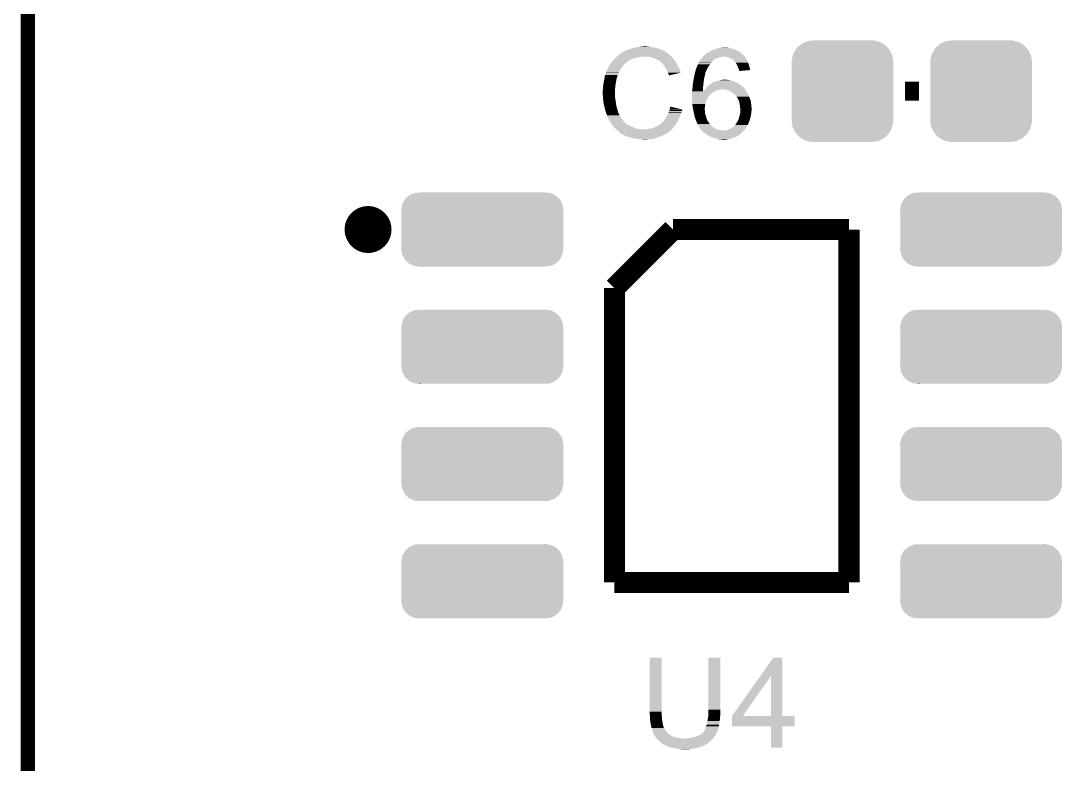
# Model space of a CAD drawing. Extents: x -0.05 to 0.95, y -0.15 to 2.1.
# Drawn here: x -0.053 to 0.3909, y 1.198 to 1.515 of the extents above; entities that cross this region are included whole.
import ezdxf

# ---------------------------------------------------------------- set-up
doc = ezdxf.new("R2010")
doc.units = 0
doc.layers.get('0').update_dxf_attribs({"linetype": 'CONTINUOUS'})
for name, color, linetype in [('BOOST_CLICK_V100A_GKO', 5, 'CONTINUOUS'), ('BOOST_CLICK_V100A_GTO', 14, 'CONTINUOUS'), ('BOOST_CLICK_V100A_GTS', 12, 'CONTINUOUS')]:
    doc.layers.add(name, color=color, linetype=linetype)

# ---------------------------------------------------------------- blocks, each defined once
blk = doc.blocks.new('CUSTOM_72')
for points in [[(-0.03273, 0.01321), (-0.03113, 0.01456), (0.03265, 0.01321), (0.03122, 0.01456)], [(-0.03113, 0.01456), (-0.03086, 0.01479), (0.03122, 0.01456), (0.03072, 0.01479)], [(-0.03086, 0.01479), (-0.02884, 0.01558), (0.03072, 0.01479), (0.02899, 0.01558)], [(-0.02884, 0.01558), (-0.02858, 0.01568), (0.02899, 0.01558), (0.02803, 0.01568)], [(-0.02858, 0.01568), (-0.02613, 0.0158), (0.02803, 0.01568), (0.02691, 0.0158)], [(0.02613, 0.0158), (0.02656, 0.01584), (0.02691, 0.0158), (0.02656, 0.01584)], [(-0.03454, 0.00873), (-0.03409, 0.01072), (0.03448, 0.00873), (0.03415, 0.01072)], [(-0.03409, 0.01072), (-0.034, 0.01112), (0.03415, 0.01072), (0.03394, 0.01112)], [(-0.034, 0.01112), (-0.03294, 0.01288), (0.03394, 0.01112), (0.033, 0.01288)], [(-0.03294, 0.01288), (-0.03273, 0.01321), (0.033, 0.01288), (0.03265, 0.01321)], [(-0.03455, 0.0083), (-0.03454, 0.00873), (0.03455, 0.0083), (0.03448, 0.00873)], [(-0.0345, 0.00745), (-0.03455, 0.0083), (0.0345, 0.00745), (0.03455, 0.0083)], [(-0.0345, 0.00743), (-0.0345, 0.00745), (0.0345, 0.00743), (0.0345, 0.00745)], [(-0.0345, -0.00745), (-0.0345, 0.00743), (0.0345, -0.00745), (0.0345, 0.00743)], [(-0.03455, -0.0083), (-0.0345, -0.00745), (0.03455, -0.0083), (0.0345, -0.00745)], [(-0.03448, -0.00873), (-0.03455, -0.0083), (0.03454, -0.00873), (0.03455, -0.0083)], [(-0.03415, -0.01072), (-0.03448, -0.00873), (0.03409, -0.01072), (0.03454, -0.00873)], [(-0.03394, -0.01112), (-0.03415, -0.01072), (0.034, -0.01112), (0.03409, -0.01072)], [(-0.033, -0.01288), (-0.03394, -0.01112), (0.03294, -0.01288), (0.034, -0.01112)], [(-0.03265, -0.01321), (-0.033, -0.01288), (0.03273, -0.01321), (0.03294, -0.01288)], [(-0.03122, -0.01456), (-0.03265, -0.01321), (0.03113, -0.01456), (0.03273, -0.01321)], [(-0.03072, -0.01479), (-0.03122, -0.01456), (0.03086, -0.01479), (0.03113, -0.01456)], [(-0.02899, -0.01558), (-0.03072, -0.01479), (0.02884, -0.01558), (0.03086, -0.01479)], [(-0.02803, -0.01568), (-0.02899, -0.01558), (0.02858, -0.01568), (0.02884, -0.01558)], [(-0.02691, -0.0158), (-0.02803, -0.01568), (0.02613, -0.0158), (0.02858, -0.01568)], [(-0.02656, -0.01584), (-0.02691, -0.0158), (-0.02656, -0.01584), (-0.02613, -0.0158)]]:
    blk.add_solid(points)
blk = doc.blocks.new('CUSTOM_74')
for points in [[(-0.02004, 0.01755), (-0.01957, 0.01832), (0.02014, 0.01755), (0.01945, 0.01832)], [(-0.01957, 0.01832), (-0.01818, 0.01957), (0.01945, 0.01832), (0.01832, 0.01957)], [(-0.01818, 0.01957), (-0.01755, 0.02014), (0.01832, 0.01957), (0.01738, 0.02014)], [(-0.01755, 0.02014), (-0.01578, 0.02098), (0.01738, 0.02014), (0.01599, 0.02098)], [(-0.01578, 0.02098), (-0.01509, 0.0213), (0.01599, 0.02098), (0.01472, 0.0213)], [(-0.01509, 0.0213), (-0.01273, 0.02165), (0.01472, 0.0213), (0.01336, 0.02165)], [(-0.01273, 0.02165), (-0.0124, 0.0217), (0.01336, 0.02165), (0.0124, 0.0217)], [(-0.0217, 0.0124), (-0.02165, 0.01336), (0.0217, 0.0124), (0.02156, 0.01336)], [(-0.02165, 0.01336), (-0.02121, 0.01509), (0.02156, 0.01336), (0.0213, 0.01509)], [(-0.02121, 0.01509), (-0.02098, 0.01599), (0.0213, 0.01509), (0.02088, 0.01599)], [(-0.02098, 0.01599), (-0.02004, 0.01755), (0.02088, 0.01599), (0.02014, 0.01755)], [(-0.0217, -0.0124), (-0.0217, 0.0124), (0.0217, -0.0124), (0.0217, 0.0124)], [(-0.02156, -0.01336), (-0.0217, -0.0124), (0.02165, -0.01336), (0.0217, -0.0124)], [(-0.0213, -0.01509), (-0.02156, -0.01336), (0.02121, -0.01509), (0.02165, -0.01336)], [(-0.02088, -0.01599), (-0.0213, -0.01509), (0.02098, -0.01599), (0.02121, -0.01509)], [(-0.02014, -0.01755), (-0.02088, -0.01599), (0.02004, -0.01755), (0.02098, -0.01599)], [(-0.01945, -0.01832), (-0.02014, -0.01755), (0.01957, -0.01832), (0.02004, -0.01755)], [(-0.01832, -0.01957), (-0.01945, -0.01832), (0.01818, -0.01957), (0.01957, -0.01832)], [(-0.01738, -0.02014), (-0.01832, -0.01957), (0.01755, -0.02014), (0.01818, -0.01957)], [(-0.01599, -0.02098), (-0.01738, -0.02014), (0.01578, -0.02098), (0.01755, -0.02014)], [(-0.01472, -0.0213), (-0.01599, -0.02098), (0.01509, -0.0213), (0.01578, -0.02098)], [(-0.01336, -0.02165), (-0.01472, -0.0213), (0.01273, -0.02165), (0.01509, -0.0213)], [(-0.0124, -0.0217), (-0.01336, -0.02165), (0.0124, -0.0217), (0.01273, -0.02165)]]:
    blk.add_solid(points)

msp = doc.modelspace()

# ---------------------------------------------------------------- linework, layer by layer
at = {"layer": 'BOOST_CLICK_V100A_GKO', "const_width": 0.006}
msp.add_lwpolyline([(-0.05, -0.15), (-0.05, 2.01)], dxfattribs=at)
at = {"layer": 'BOOST_CLICK_V100A_GTO'}
for points, const_width in [([(0.3238, 1.485), (0.3298, 1.485)], 0.008), ([(0.2, 1.401), (0.225, 1.426)], 0.009), ([(0.225, 1.426), (0.3, 1.426)], 0.009), ([(0.3, 1.2755), (0.3, 1.426)], 0.009), ([(0.2, 1.2755), (0.2, 1.401)], 0.009), ([(0.2, 1.2755), (0.3, 1.2755)], 0.009)]:
    msp.add_lwpolyline(points, dxfattribs=dict(at, const_width=const_width))
at = {"layer": 'BOOST_CLICK_V100A_GTO', "const_width": 0.01}
msp.add_lwpolyline([(0.09, 1.426, 1), (0.1, 1.426, 1)], format="xyb", close=True, dxfattribs=at)
at = {"layer": 'BOOST_CLICK_V100A_GTO'}
for points in [[(0.201, 1.4997), (0.20171, 1.5003), (0.2243, 1.4997), (0.2237, 1.5003)], [(0.20171, 1.5003), (0.20206, 1.5006), (0.2237, 1.5003), (0.2235, 1.5006)], [(0.20206, 1.5006), (0.2023, 1.5008), (0.2235, 1.5006), (0.2233, 1.5008)], [(0.2023, 1.5008), (0.20247, 1.5009), (0.2233, 1.5008), (0.2232, 1.5009)], [(0.20247, 1.5009), (0.20263, 1.501), (0.2232, 1.5009), (0.223, 1.501)], [(0.20263, 1.501), (0.2028, 1.5011), (0.223, 1.501), (0.2229, 1.5011)], [(0.2028, 1.5011), (0.20363, 1.5016), (0.2228, 1.5011), (0.222, 1.5016)], [(0.2028, 1.5011), (0.2028, 1.5011), (0.2229, 1.5011), (0.2228, 1.5011)], [(0.20363, 1.5016), (0.2038, 1.5017), (0.222, 1.5016), (0.22186, 1.5017)], [(0.2038, 1.5018), (0.2042, 1.502), (0.22172, 1.5018), (0.22144, 1.502)], [(0.2038, 1.5017), (0.2038, 1.5018), (0.22186, 1.5017), (0.22172, 1.5018)], [(0.2042, 1.502), (0.2045, 1.5021), (0.22144, 1.502), (0.2213, 1.5021)], [(0.2045, 1.5021), (0.2049, 1.5023), (0.2213, 1.5021), (0.2209, 1.5023)], [(0.2049, 1.5023), (0.2054, 1.5025), (0.2209, 1.5023), (0.2205, 1.5025)], [(0.2054, 1.5025), (0.2059, 1.5027), (0.2205, 1.5025), (0.22005, 1.5027)], [(0.2059, 1.5027), (0.2065, 1.5029), (0.22005, 1.5027), (0.2196, 1.5029)], [(0.2065, 1.5029), (0.2072, 1.5031), (0.2196, 1.5029), (0.21896, 1.5031)], [(0.2072, 1.5031), (0.2079, 1.5034), (0.21896, 1.5031), (0.218, 1.5034)], [(0.2079, 1.5034), (0.2095, 1.5037), (0.218, 1.5034), (0.2165, 1.5037)], [(0.2095, 1.5037), (0.2107, 1.5039), (0.2165, 1.5037), (0.2151, 1.5039)], [(0.2107, 1.5039), (0.2113, 1.504), (0.2151, 1.5039), (0.2145, 1.504)], [(0.2113, 1.504), (0.2131, 1.5041), (0.214, 1.504), (0.2136, 1.5041)], [(0.23793, 1.5), (0.23833, 1.5003), (0.2553, 1.5), (0.2551, 1.5003)], [(0.23833, 1.5003), (0.2386, 1.5005), (0.2551, 1.5003), (0.2549, 1.5005)], [(0.2386, 1.5005), (0.23872, 1.5006), (0.2549, 1.5005), (0.2548, 1.5006)], [(0.23872, 1.5006), (0.23884, 1.5007), (0.2548, 1.5006), (0.2546, 1.5007)], [(0.23884, 1.5007), (0.23908, 1.5009), (0.2546, 1.5007), (0.2544, 1.5009)], [(0.23908, 1.5009), (0.2392, 1.501), (0.2544, 1.5009), (0.2544, 1.501)], [(0.2392, 1.501), (0.2397, 1.5014), (0.2543, 1.501), (0.2539, 1.5014)], [(0.2392, 1.501), (0.2392, 1.501), (0.2544, 1.501), (0.2543, 1.501)], [(0.2397, 1.5014), (0.23993, 1.5015), (0.2539, 1.5014), (0.2538, 1.5015)], [(0.23993, 1.5015), (0.2404, 1.5017), (0.2538, 1.5015), (0.2535, 1.5017)], [(0.2404, 1.5017), (0.24068, 1.5019), (0.2535, 1.5017), (0.2532, 1.5019)], [(0.24068, 1.5019), (0.2411, 1.5022), (0.2532, 1.5019), (0.25255, 1.5022)], [(0.2411, 1.5022), (0.242, 1.5025), (0.25255, 1.5022), (0.2519, 1.5025)], [(0.242, 1.5025), (0.2428, 1.5029), (0.2519, 1.5025), (0.25094, 1.5029)], [(0.2428, 1.5029), (0.2431, 1.503), (0.25094, 1.5029), (0.2507, 1.503)], [(0.2431, 1.503), (0.2437, 1.5032), (0.2507, 1.503), (0.2496, 1.5032)], [(0.2437, 1.5032), (0.2447, 1.5034), (0.2496, 1.5032), (0.24887, 1.5034)], [(0.2447, 1.5034), (0.2458, 1.5035), (0.24887, 1.5034), (0.2485, 1.5035)], [(0.2458, 1.5035), (0.2469, 1.5036), (0.2477, 1.5035), (0.2473, 1.5036)], [(0.1977, 1.4956), (0.1979, 1.496), (0.20351, 1.4956), (0.20382, 1.496)], [(0.1979, 1.496), (0.19796, 1.4961), (0.20382, 1.496), (0.2039, 1.4961)], [(0.19796, 1.4961), (0.1982, 1.4965), (0.2039, 1.4961), (0.2043, 1.4965)], [(0.1982, 1.4965), (0.19869, 1.4972), (0.2043, 1.4965), (0.205, 1.4972)], [(0.19869, 1.4972), (0.1989, 1.4975), (0.205, 1.4972), (0.2054, 1.4975)], [(0.1989, 1.4975), (0.19899, 1.4976), (0.2054, 1.4975), (0.2055, 1.4976)], [(0.19899, 1.4976), (0.19963, 1.4983), (0.2055, 1.4976), (0.2067, 1.4983)], [(0.19963, 1.4983), (0.1999, 1.4986), (0.2067, 1.4983), (0.20735, 1.4986)], [(0.1999, 1.4986), (0.2002, 1.4989), (0.20735, 1.4986), (0.208, 1.4989)], [(0.2002, 1.4989), (0.2008, 1.4995), (0.208, 1.4989), (0.2104, 1.4995)], [(0.2008, 1.4995), (0.2009, 1.4996), (0.2104, 1.4995), (0.2114, 1.4996)], [(0.2009, 1.4996), (0.201, 1.4997), (0.2114, 1.4996), (0.2119, 1.4997)], [(0.2156, 1.4995), (0.2144, 1.4997), (0.2245, 1.4995), (0.2243, 1.4997)], [(0.2167, 1.4991), (0.2156, 1.4995), (0.2249, 1.4991), (0.2245, 1.4995)], [(0.217, 1.499), (0.2167, 1.4991), (0.225, 1.499), (0.2249, 1.4991)], [(0.2176, 1.4988), (0.217, 1.499), (0.22516, 1.4988), (0.225, 1.499)], [(0.2182, 1.4985), (0.2176, 1.4988), (0.2254, 1.4985), (0.22516, 1.4988)], [(0.2184, 1.4984), (0.2182, 1.4985), (0.22547, 1.4984), (0.2254, 1.4985)], [(0.2189, 1.4981), (0.2184, 1.4984), (0.22569, 1.4981), (0.22547, 1.4984)], [(0.2193, 1.4979), (0.2189, 1.4981), (0.22583, 1.4979), (0.22569, 1.4981)], [(0.2194, 1.4978), (0.2193, 1.4979), (0.2259, 1.4978), (0.22583, 1.4979)], [(0.22019, 1.4971), (0.2194, 1.4978), (0.2264, 1.4971), (0.2259, 1.4978)], [(0.2203, 1.497), (0.22019, 1.4971), (0.22646, 1.497), (0.2264, 1.4971)], [(0.22078, 1.4964), (0.2203, 1.497), (0.2268, 1.4964), (0.22646, 1.497)], [(0.2211, 1.496), (0.22078, 1.4964), (0.227, 1.496), (0.2268, 1.4964)], [(0.22138, 1.4956), (0.2211, 1.496), (0.2272, 1.4956), (0.227, 1.496)], [(0.2353, 1.4957), (0.23561, 1.4965), (0.2402, 1.4957), (0.2408, 1.4965)], [(0.23561, 1.4965), (0.2358, 1.497), (0.2408, 1.4965), (0.24116, 1.497)], [(0.2358, 1.497), (0.23593, 1.4972), (0.24116, 1.497), (0.2413, 1.4972)], [(0.23593, 1.4972), (0.2365, 1.4981), (0.2413, 1.4972), (0.2422, 1.4981)], [(0.2365, 1.4981), (0.23671, 1.4984), (0.2422, 1.4981), (0.2425, 1.4984)], [(0.23671, 1.4984), (0.23706, 1.4989), (0.2426, 1.4984), (0.2433, 1.4989)], [(0.23671, 1.4984), (0.23671, 1.4984), (0.2425, 1.4984), (0.2426, 1.4984)], [(0.23706, 1.4989), (0.2372, 1.4991), (0.2433, 1.4989), (0.244, 1.4991)], [(0.2372, 1.4992), (0.2373, 1.4993), (0.2442, 1.4992), (0.2444, 1.4993)], [(0.2372, 1.4991), (0.2372, 1.4992), (0.244, 1.4991), (0.2442, 1.4992)], [(0.2373, 1.4993), (0.23745, 1.4994), (0.2444, 1.4993), (0.2446, 1.4994)], [(0.23745, 1.4994), (0.2376, 1.4995), (0.2446, 1.4994), (0.2453, 1.4995)], [(0.2376, 1.4995), (0.23765, 1.4996), (0.2453, 1.4995), (0.2458, 1.4996)], [(0.23765, 1.4996), (0.2377, 1.4997), (0.2458, 1.4996), (0.2462, 1.4997)], [(0.2377, 1.4997), (0.2378, 1.4999), (0.25553, 1.4997), (0.25538, 1.4999)], [(0.2378, 1.4999), (0.23793, 1.5), (0.25538, 1.4999), (0.2553, 1.5)], [(0.2476, 1.4996), (0.2466, 1.4997), (0.2556, 1.4996), (0.25553, 1.4997)], [(0.2486, 1.4994), (0.2476, 1.4996), (0.25575, 1.4994), (0.2556, 1.4996)], [(0.24895, 1.4992), (0.2486, 1.4994), (0.2559, 1.4992), (0.25575, 1.4994)], [(0.2493, 1.499), (0.24895, 1.4992), (0.25602, 1.499), (0.2559, 1.4992)], [(0.2501, 1.4987), (0.2493, 1.499), (0.2562, 1.4987), (0.25602, 1.499)], [(0.2506, 1.4983), (0.2501, 1.4987), (0.25644, 1.4983), (0.2562, 1.4987)], [(0.25073, 1.4982), (0.2506, 1.4983), (0.2565, 1.4982), (0.25644, 1.4983)], [(0.251, 1.498), (0.25073, 1.4982), (0.25658, 1.498), (0.2565, 1.4982)], [(0.2512, 1.4977), (0.251, 1.498), (0.25671, 1.4977), (0.25658, 1.498)], [(0.2513, 1.4976), (0.2512, 1.4977), (0.25675, 1.4976), (0.25671, 1.4977)], [(0.2517, 1.4971), (0.2513, 1.4976), (0.25696, 1.4971), (0.25675, 1.4976)], [(0.25177, 1.497), (0.2517, 1.4971), (0.257, 1.497), (0.25696, 1.4971)], [(0.2521, 1.4965), (0.25177, 1.497), (0.25718, 1.4965), (0.257, 1.497)], [(0.2524, 1.4959), (0.2521, 1.4965), (0.25739, 1.4959), (0.25718, 1.4965)], [(0.25253, 1.4956), (0.2524, 1.4959), (0.2575, 1.4956), (0.25739, 1.4959)], [(0.19588, 1.4913), (0.1959, 1.4914), (0.2012, 1.4913), (0.20125, 1.4914)], [(0.1959, 1.4914), (0.19593, 1.4915), (0.20125, 1.4914), (0.2013, 1.4915)], [(0.19593, 1.4915), (0.196, 1.4917), (0.2013, 1.4915), (0.2013, 1.4917)], [(0.196, 1.4917), (0.19603, 1.4918), (0.2013, 1.4917), (0.2014, 1.4918)], [(0.19603, 1.4918), (0.19607, 1.4919), (0.2014, 1.4918), (0.2014, 1.4919)], [(0.19607, 1.4919), (0.19647, 1.4931), (0.2014, 1.4919), (0.2019, 1.4931)], [(0.19647, 1.4931), (0.1965, 1.4932), (0.2019, 1.4931), (0.20195, 1.4932)], [(0.1965, 1.4932), (0.19702, 1.4943), (0.20195, 1.4932), (0.2025, 1.4943)], [(0.19702, 1.4943), (0.1973, 1.4949), (0.2025, 1.4943), (0.20297, 1.4949)], [(0.1973, 1.495), (0.1974, 1.4951), (0.20304, 1.495), (0.20312, 1.4951)], [(0.1973, 1.4949), (0.1973, 1.495), (0.20297, 1.4949), (0.20304, 1.495)], [(0.1974, 1.4951), (0.1975, 1.4954), (0.20312, 1.4951), (0.20336, 1.4954)], [(0.1975, 1.4954), (0.1977, 1.4956), (0.20336, 1.4954), (0.20351, 1.4956)], [(0.2218, 1.495), (0.22138, 1.4956), (0.22747, 1.495), (0.2272, 1.4956)], [(0.22195, 1.4947), (0.2218, 1.495), (0.2276, 1.4947), (0.22747, 1.495)], [(0.2223, 1.494), (0.22195, 1.4947), (0.22795, 1.494), (0.2276, 1.4947)], [(0.22234, 1.4939), (0.2223, 1.494), (0.228, 1.4939), (0.22795, 1.494)], [(0.2227, 1.4931), (0.22234, 1.4939), (0.22824, 1.4931), (0.228, 1.4939)], [(0.2228, 1.4929), (0.2227, 1.4931), (0.2283, 1.4929), (0.22824, 1.4931)], [(0.2229, 1.4927), (0.2228, 1.4929), (0.22747, 1.4927), (0.2283, 1.4929)], [(0.2231, 1.4921), (0.2229, 1.4927), (0.22496, 1.4921), (0.22747, 1.4927)], [(0.2233, 1.4919), (0.2231, 1.4921), (0.22413, 1.4919), (0.22496, 1.4921)], [(0.2233, 1.4917), (0.2233, 1.4919), (0.2233, 1.4917), (0.22413, 1.4919)], [(0.23389, 1.4908), (0.23401, 1.4914), (0.2383, 1.4908), (0.2385, 1.4914)], [(0.23401, 1.4914), (0.2341, 1.4918), (0.2385, 1.4914), (0.23858, 1.4918)], [(0.2341, 1.4918), (0.23424, 1.4924), (0.23858, 1.4918), (0.2387, 1.4924)], [(0.23424, 1.4924), (0.23433, 1.4928), (0.2387, 1.4924), (0.2388, 1.4928)], [(0.23433, 1.4928), (0.2344, 1.4931), (0.2388, 1.4928), (0.2388, 1.4931)], [(0.2344, 1.4931), (0.23446, 1.4933), (0.2388, 1.4931), (0.239, 1.4933)], [(0.23446, 1.4933), (0.23451, 1.4935), (0.239, 1.4933), (0.239, 1.4935)], [(0.23451, 1.4935), (0.23454, 1.4936), (0.239, 1.4935), (0.2391, 1.4936)], [(0.23454, 1.4936), (0.2348, 1.4945), (0.2391, 1.4936), (0.23951, 1.4945)], [(0.2348, 1.4945), (0.23488, 1.4947), (0.23951, 1.4945), (0.2396, 1.4947)], [(0.23488, 1.4947), (0.2353, 1.4957), (0.2396, 1.4947), (0.2402, 1.4957)], [(0.2527, 1.4952), (0.25253, 1.4956), (0.2576, 1.4952), (0.2575, 1.4956)], [(0.2529, 1.4946), (0.2527, 1.4952), (0.25775, 1.4946), (0.2576, 1.4952)], [(0.2531, 1.4941), (0.2529, 1.4946), (0.25787, 1.4941), (0.25775, 1.4946)], [(0.2531, 1.494), (0.2531, 1.4941), (0.2579, 1.494), (0.25787, 1.4941)], [(0.2531, 1.4937), (0.2531, 1.494), (0.25438, 1.4937), (0.2579, 1.494)], [(0.2532, 1.4937), (0.2531, 1.4937), (0.25437, 1.4937), (0.25438, 1.4937)], [(0.2532, 1.4936), (0.2532, 1.4937), (0.2532, 1.4936), (0.25437, 1.4937)], [(0.1951, 1.4866), (0.1952, 1.4873), (0.20035, 1.4866), (0.2004, 1.4873)], [(0.1952, 1.4873), (0.1953, 1.488), (0.2004, 1.4873), (0.20052, 1.488)], [(0.1953, 1.488), (0.19539, 1.4885), (0.20052, 1.488), (0.2006, 1.4885)], [(0.19539, 1.4885), (0.1956, 1.4896), (0.2006, 1.4885), (0.2008, 1.4896)], [(0.1956, 1.4896), (0.19575, 1.4905), (0.2008, 1.4896), (0.201, 1.4905)], [(0.19575, 1.4905), (0.19588, 1.4913), (0.201, 1.4905), (0.2012, 1.4913)], [(0.23331, 1.4868), (0.2334, 1.4879), (0.2378, 1.4868), (0.23792, 1.4879)], [(0.2334, 1.4879), (0.23352, 1.4886), (0.23792, 1.4879), (0.238, 1.4886)], [(0.23352, 1.4886), (0.2336, 1.4891), (0.238, 1.4886), (0.23806, 1.4891)], [(0.2336, 1.4891), (0.23365, 1.4894), (0.23806, 1.4891), (0.2381, 1.4894)], [(0.23365, 1.4894), (0.2338, 1.4904), (0.2381, 1.4894), (0.23824, 1.4904)], [(0.2338, 1.4904), (0.23389, 1.4908), (0.23824, 1.4904), (0.2383, 1.4908)], [(0.239, 1.4862), (0.2395, 1.4869), (0.2554, 1.4862), (0.2547, 1.4869)], [(0.2395, 1.4869), (0.23962, 1.487), (0.2547, 1.4869), (0.2546, 1.487)], [(0.23962, 1.487), (0.2402, 1.4875), (0.2546, 1.487), (0.25402, 1.4875)], [(0.2402, 1.4875), (0.24033, 1.4876), (0.25402, 1.4875), (0.2539, 1.4876)], [(0.24033, 1.4876), (0.241, 1.4881), (0.2539, 1.4876), (0.25302, 1.4881)], [(0.241, 1.4881), (0.2419, 1.4886), (0.25302, 1.4881), (0.25215, 1.4886)], [(0.242, 1.4887), (0.24215, 1.4888), (0.25197, 1.4887), (0.2518, 1.4888)], [(0.242, 1.4886), (0.242, 1.4887), (0.25215, 1.4886), (0.25197, 1.4887)], [(0.24215, 1.4888), (0.2423, 1.4889), (0.2518, 1.4888), (0.2516, 1.4889)], [(0.2423, 1.4889), (0.2428, 1.489), (0.2516, 1.4889), (0.2514, 1.489)], [(0.2428, 1.489), (0.24303, 1.4891), (0.2514, 1.489), (0.2512, 1.4891)], [(0.24303, 1.4891), (0.2435, 1.4893), (0.2512, 1.4891), (0.25055, 1.4893)], [(0.2435, 1.4893), (0.2443, 1.4895), (0.25055, 1.4893), (0.2499, 1.4895)], [(0.2443, 1.4895), (0.24475, 1.4896), (0.2499, 1.4895), (0.2493, 1.4896)], [(0.24475, 1.4896), (0.24565, 1.4898), (0.2493, 1.4896), (0.2488, 1.4898)], [(0.24565, 1.4898), (0.2461, 1.4899), (0.2483, 1.4898), (0.2479, 1.4899)], [(0.24565, 1.4898), (0.24565, 1.4898), (0.2488, 1.4898), (0.2483, 1.4898)], [(0.195, 1.4851), (0.1951, 1.4855), (0.20024, 1.4851), (0.20027, 1.4855)], [(0.195, 1.4845), (0.195, 1.4851), (0.2002, 1.4845), (0.20024, 1.4851)], [(0.19504, 1.4836), (0.195, 1.4845), (0.2002, 1.4836), (0.2002, 1.4845)], [(0.19506, 1.4833), (0.19504, 1.4836), (0.2003, 1.4833), (0.2002, 1.4836)], [(0.1951, 1.4825), (0.19506, 1.4833), (0.2003, 1.4825), (0.2003, 1.4833)], [(0.1951, 1.4855), (0.1951, 1.4866), (0.20027, 1.4855), (0.20035, 1.4866)], [(0.19513, 1.4822), (0.1951, 1.4825), (0.2003, 1.4822), (0.2003, 1.4825)], [(0.2331, 1.4848), (0.23311, 1.4849), (0.2425, 1.4848), (0.24275, 1.4849)], [(0.2331, 1.4842), (0.2331, 1.4848), (0.2416, 1.4842), (0.2425, 1.4848)], [(0.2331, 1.4834), (0.2331, 1.4842), (0.2407, 1.4834), (0.2416, 1.4842)], [(0.2331, 1.4833), (0.2331, 1.4834), (0.2406, 1.4833), (0.2407, 1.4834)], [(0.2331, 1.483), (0.2331, 1.4833), (0.2404, 1.483), (0.2406, 1.4833)], [(0.2331, 1.4825), (0.2331, 1.483), (0.24, 1.4825), (0.2404, 1.483)], [(0.2331, 1.4818), (0.2331, 1.4825), (0.2396, 1.4818), (0.24, 1.4825)], [(0.23311, 1.4849), (0.2332, 1.4856), (0.2378, 1.4849), (0.2378, 1.4856)], [(0.2332, 1.4856), (0.2333, 1.4867), (0.2378, 1.4856), (0.2378, 1.4867)], [(0.2333, 1.4867), (0.23331, 1.4868), (0.2378, 1.4867), (0.2378, 1.4868)], [(0.2378, 1.4849), (0.2381, 1.4852), (0.24275, 1.4849), (0.2435, 1.4852)], [(0.2381, 1.4852), (0.2384, 1.4855), (0.2435, 1.4852), (0.2443, 1.4855)], [(0.2384, 1.4855), (0.2385, 1.4856), (0.2443, 1.4855), (0.2451, 1.4856)], [(0.2385, 1.4856), (0.23858, 1.4857), (0.2451, 1.4856), (0.2456, 1.4857)], [(0.23858, 1.4857), (0.23867, 1.4858), (0.2456, 1.4857), (0.2458, 1.4858)], [(0.23867, 1.4858), (0.23892, 1.4861), (0.2557, 1.4858), (0.2555, 1.4861)], [(0.23892, 1.4861), (0.239, 1.4862), (0.2555, 1.4861), (0.2554, 1.4862)], [(0.2484, 1.4854), (0.2462, 1.4858), (0.2559, 1.4854), (0.2557, 1.4858)], [(0.2493, 1.485), (0.2484, 1.4854), (0.2562, 1.485), (0.2559, 1.4854)], [(0.2501, 1.4846), (0.2493, 1.485), (0.25644, 1.4846), (0.2562, 1.485)], [(0.2507, 1.4841), (0.2501, 1.4846), (0.25674, 1.4841), (0.25644, 1.4846)], [(0.25083, 1.484), (0.2507, 1.4841), (0.2568, 1.484), (0.25674, 1.4841)], [(0.2511, 1.4838), (0.25083, 1.484), (0.25693, 1.4838), (0.2568, 1.484)], [(0.2515, 1.4834), (0.2511, 1.4838), (0.2572, 1.4834), (0.25693, 1.4838)], [(0.25204, 1.4827), (0.2515, 1.4834), (0.2574, 1.4827), (0.2572, 1.4834)], [(0.2522, 1.4825), (0.25204, 1.4827), (0.25748, 1.4825), (0.2574, 1.4827)], [(0.25256, 1.4819), (0.2522, 1.4825), (0.2577, 1.4819), (0.25748, 1.4825)], [(0.19519, 1.4816), (0.19513, 1.4822), (0.2004, 1.4816), (0.2003, 1.4822)], [(0.1953, 1.4805), (0.19519, 1.4816), (0.20057, 1.4805), (0.2004, 1.4816)], [(0.19534, 1.4803), (0.1953, 1.4805), (0.2006, 1.4803), (0.20057, 1.4805)], [(0.1956, 1.4788), (0.19534, 1.4803), (0.2008, 1.4788), (0.2006, 1.4803)], [(0.1958, 1.478), (0.1956, 1.4788), (0.20103, 1.478), (0.2008, 1.4788)], [(0.2236, 1.4775), (0.2239, 1.4784), (0.22772, 1.4775), (0.2239, 1.4784)], [(0.2331, 1.4812), (0.2331, 1.4818), (0.2393, 1.4812), (0.2396, 1.4818)], [(0.23311, 1.481), (0.2331, 1.4812), (0.2392, 1.481), (0.2393, 1.4812)], [(0.23318, 1.4799), (0.23311, 1.481), (0.2388, 1.4799), (0.2392, 1.481)], [(0.2332, 1.4795), (0.23318, 1.4799), (0.23873, 1.4795), (0.2388, 1.4799)], [(0.23329, 1.4788), (0.2332, 1.4795), (0.2386, 1.4788), (0.23873, 1.4795)], [(0.2334, 1.4779), (0.23329, 1.4788), (0.23854, 1.4779), (0.2386, 1.4788)], [(0.2528, 1.4815), (0.25256, 1.4819), (0.25787, 1.4815), (0.2577, 1.4819)], [(0.25291, 1.4812), (0.2528, 1.4815), (0.258, 1.4812), (0.25787, 1.4815)], [(0.2532, 1.4804), (0.25291, 1.4812), (0.25818, 1.4804), (0.258, 1.4812)], [(0.25322, 1.4803), (0.2532, 1.4804), (0.2582, 1.4803), (0.25818, 1.4804)], [(0.2534, 1.4794), (0.25322, 1.4803), (0.2583, 1.4794), (0.2582, 1.4803)], [(0.2536, 1.4785), (0.2534, 1.4794), (0.25839, 1.4785), (0.2583, 1.4794)], [(0.2536, 1.4778), (0.2536, 1.4785), (0.25846, 1.4778), (0.25839, 1.4785)], [(0.19597, 1.4774), (0.1958, 1.478), (0.2012, 1.4774), (0.20103, 1.478)], [(0.1962, 1.4766), (0.19597, 1.4774), (0.20141, 1.4766), (0.2012, 1.4774)], [(0.19643, 1.4759), (0.1962, 1.4766), (0.2016, 1.4759), (0.20141, 1.4766)], [(0.19647, 1.4758), (0.19643, 1.4759), (0.2017, 1.4758), (0.2016, 1.4759)], [(0.19653, 1.4756), (0.19647, 1.4758), (0.2018, 1.4756), (0.2017, 1.4758)], [(0.1966, 1.4754), (0.19653, 1.4756), (0.20187, 1.4754), (0.2018, 1.4756)], [(0.19662, 1.4753), (0.1966, 1.4754), (0.2019, 1.4753), (0.20187, 1.4754)], [(0.1967, 1.475), (0.19662, 1.4753), (0.20205, 1.475), (0.2019, 1.4753)], [(0.1968, 1.4747), (0.1967, 1.475), (0.2022, 1.4747), (0.20205, 1.475)], [(0.1969, 1.4744), (0.1968, 1.4747), (0.20239, 1.4744), (0.2022, 1.4747)], [(0.197, 1.4742), (0.1969, 1.4744), (0.20251, 1.4742), (0.20239, 1.4744)], [(0.19714, 1.4739), (0.197, 1.4742), (0.2027, 1.4739), (0.20251, 1.4742)], [(0.19756, 1.473), (0.19714, 1.4739), (0.2033, 1.473), (0.2027, 1.4739)], [(0.2218, 1.4734), (0.2219, 1.4736), (0.22751, 1.4734), (0.2276, 1.4736)], [(0.2219, 1.4736), (0.2221, 1.474), (0.2276, 1.4736), (0.22783, 1.474)], [(0.2221, 1.474), (0.22234, 1.4743), (0.22783, 1.474), (0.228, 1.4743)], [(0.22234, 1.4743), (0.2225, 1.4745), (0.228, 1.4743), (0.22806, 1.4745)], [(0.2225, 1.4745), (0.22271, 1.475), (0.22806, 1.4745), (0.2282, 1.475)], [(0.22271, 1.475), (0.22297, 1.4756), (0.2282, 1.475), (0.2285, 1.4756)], [(0.22297, 1.4756), (0.2231, 1.4759), (0.2285, 1.4756), (0.22856, 1.4759)], [(0.2231, 1.4759), (0.22318, 1.4761), (0.22856, 1.4759), (0.2286, 1.4761)], [(0.22318, 1.4761), (0.22332, 1.4765), (0.2286, 1.4761), (0.2288, 1.4765)], [(0.22332, 1.4765), (0.2234, 1.4767), (0.2288, 1.4765), (0.22885, 1.4767)], [(0.2234, 1.4767), (0.22345, 1.4769), (0.22885, 1.4767), (0.2289, 1.4769)], [(0.22345, 1.4769), (0.2235, 1.4771), (0.2289, 1.4769), (0.229, 1.4771)], [(0.2235, 1.4771), (0.22352, 1.4772), (0.229, 1.4771), (0.229, 1.4772)], [(0.22352, 1.4772), (0.2236, 1.4775), (0.229, 1.4772), (0.22772, 1.4775)], [(0.23351, 1.4774), (0.2334, 1.4779), (0.2385, 1.4774), (0.23854, 1.4779)], [(0.23359, 1.477), (0.23351, 1.4774), (0.2385, 1.477), (0.2385, 1.4774)], [(0.2337, 1.4765), (0.23359, 1.477), (0.2386, 1.4765), (0.2385, 1.477)], [(0.23384, 1.4759), (0.2337, 1.4765), (0.2386, 1.4759), (0.2386, 1.4765)], [(0.234, 1.4752), (0.23384, 1.4759), (0.2387, 1.4752), (0.2386, 1.4759)], [(0.23413, 1.4744), (0.234, 1.4752), (0.239, 1.4744), (0.2387, 1.4752)], [(0.2342, 1.474), (0.23413, 1.4744), (0.2391, 1.474), (0.239, 1.4744)], [(0.23436, 1.4736), (0.2342, 1.474), (0.2392, 1.4736), (0.2391, 1.474)], [(0.23468, 1.4728), (0.23436, 1.4736), (0.2395, 1.4728), (0.2392, 1.4736)], [(0.253, 1.4733), (0.25325, 1.4742), (0.25785, 1.4733), (0.2581, 1.4742)], [(0.25325, 1.4742), (0.2533, 1.4744), (0.2581, 1.4742), (0.25814, 1.4744)], [(0.2533, 1.4744), (0.25351, 1.4753), (0.25814, 1.4744), (0.2583, 1.4753)], [(0.25351, 1.4753), (0.2536, 1.4757), (0.2583, 1.4753), (0.25834, 1.4757)], [(0.2537, 1.4775), (0.2536, 1.4778), (0.25849, 1.4775), (0.25846, 1.4778)], [(0.2536, 1.4757), (0.25363, 1.4762), (0.25834, 1.4757), (0.2584, 1.4762)], [(0.25363, 1.4762), (0.25365, 1.4765), (0.2584, 1.4762), (0.2584, 1.4765)], [(0.25365, 1.4765), (0.25367, 1.4768), (0.2584, 1.4765), (0.2585, 1.4768)], [(0.25367, 1.4768), (0.2537, 1.4772), (0.2585, 1.4768), (0.2585, 1.4772)], [(0.2537, 1.4774), (0.2537, 1.4775), (0.2585, 1.4774), (0.25849, 1.4775)], [(0.2537, 1.4772), (0.2537, 1.4774), (0.2585, 1.4772), (0.2585, 1.4774)], [(0.1978, 1.4725), (0.19756, 1.473), (0.2037, 1.4725), (0.2033, 1.473)], [(0.19813, 1.472), (0.1978, 1.4725), (0.2041, 1.472), (0.2037, 1.4725)], [(0.19867, 1.4712), (0.19813, 1.472), (0.205, 1.4712), (0.2041, 1.472)], [(0.1988, 1.471), (0.19867, 1.4712), (0.20525, 1.471), (0.205, 1.4712)], [(0.19926, 1.4704), (0.1988, 1.471), (0.206, 1.4704), (0.20525, 1.471)], [(0.19942, 1.4702), (0.19926, 1.4704), (0.2066, 1.4702), (0.2062, 1.4704)], [(0.19926, 1.4704), (0.19926, 1.4704), (0.2062, 1.4704), (0.206, 1.4704)], [(0.19949, 1.4701), (0.19942, 1.4702), (0.2069, 1.4701), (0.2066, 1.4702)], [(0.19965, 1.4699), (0.19949, 1.4701), (0.2072, 1.4699), (0.2069, 1.4701)], [(0.1998, 1.4697), (0.19965, 1.4699), (0.20773, 1.4697), (0.2072, 1.4699)], [(0.1999, 1.4696), (0.1998, 1.4697), (0.208, 1.4696), (0.20773, 1.4697)], [(0.2003, 1.4692), (0.1999, 1.4696), (0.209, 1.4692), (0.208, 1.4696)], [(0.20054, 1.4689), (0.2003, 1.4692), (0.2101, 1.4689), (0.209, 1.4692)], [(0.2151, 1.469), (0.2163, 1.4693), (0.22467, 1.469), (0.2249, 1.4693)], [(0.2163, 1.4693), (0.2174, 1.4697), (0.2249, 1.4693), (0.2252, 1.4697)], [(0.2174, 1.4697), (0.2186, 1.4703), (0.2252, 1.4697), (0.22573, 1.4703)], [(0.2186, 1.4703), (0.21895, 1.4705), (0.22573, 1.4703), (0.2259, 1.4705)], [(0.21895, 1.4705), (0.2193, 1.4707), (0.2259, 1.4705), (0.22603, 1.4707)], [(0.2193, 1.4707), (0.2198, 1.4711), (0.22603, 1.4707), (0.2263, 1.4711)], [(0.2198, 1.4711), (0.2201, 1.4714), (0.2263, 1.4711), (0.2265, 1.4714)], [(0.2201, 1.4714), (0.2203, 1.4715), (0.2265, 1.4714), (0.22657, 1.4715)], [(0.2203, 1.4715), (0.2205, 1.4718), (0.22657, 1.4715), (0.22677, 1.4718)], [(0.2205, 1.4718), (0.22065, 1.472), (0.22677, 1.4718), (0.2269, 1.472)], [(0.22065, 1.472), (0.2208, 1.4722), (0.2269, 1.472), (0.22699, 1.4722)], [(0.2208, 1.4722), (0.2211, 1.4725), (0.22699, 1.4722), (0.22712, 1.4725)], [(0.2211, 1.4725), (0.2214, 1.4729), (0.22712, 1.4725), (0.22729, 1.4729)], [(0.2214, 1.4729), (0.2218, 1.4734), (0.22729, 1.4729), (0.22751, 1.4734)], [(0.23472, 1.4727), (0.23468, 1.4728), (0.2396, 1.4727), (0.2395, 1.4728)], [(0.23484, 1.4724), (0.23472, 1.4727), (0.2397, 1.4724), (0.2396, 1.4727)], [(0.235, 1.472), (0.23484, 1.4724), (0.24, 1.472), (0.2397, 1.4724)], [(0.23521, 1.4715), (0.235, 1.472), (0.2403, 1.4715), (0.24, 1.472)], [(0.2353, 1.4713), (0.23521, 1.4715), (0.24046, 1.4713), (0.2403, 1.4715)], [(0.23541, 1.471), (0.2353, 1.4713), (0.2407, 1.471), (0.24046, 1.4713)], [(0.2356, 1.4705), (0.23541, 1.471), (0.24112, 1.4705), (0.2407, 1.471)], [(0.23566, 1.4704), (0.2356, 1.4705), (0.2412, 1.4704), (0.24112, 1.4705)], [(0.23596, 1.4699), (0.23566, 1.4704), (0.2417, 1.4699), (0.2412, 1.4704)], [(0.2362, 1.4695), (0.23596, 1.4699), (0.24226, 1.4695), (0.2417, 1.4699)], [(0.23628, 1.4694), (0.2362, 1.4695), (0.2424, 1.4694), (0.24226, 1.4695)], [(0.23635, 1.4693), (0.23628, 1.4694), (0.2425, 1.4693), (0.2424, 1.4694)], [(0.2365, 1.4691), (0.23635, 1.4693), (0.2429, 1.4691), (0.2425, 1.4693)], [(0.24912, 1.4689), (0.2498, 1.4692), (0.2558, 1.4689), (0.25599, 1.4692)], [(0.2498, 1.4692), (0.25055, 1.4697), (0.25599, 1.4692), (0.2563, 1.4697)], [(0.25055, 1.4697), (0.2507, 1.4698), (0.2563, 1.4697), (0.25636, 1.4698)], [(0.2507, 1.4698), (0.2511, 1.4702), (0.25636, 1.4698), (0.2566, 1.4702)], [(0.2511, 1.4702), (0.2515, 1.4706), (0.2566, 1.4702), (0.2568, 1.4706)], [(0.2515, 1.4706), (0.2515, 1.4707), (0.2568, 1.4706), (0.2569, 1.4707)], [(0.2516, 1.4707), (0.2518, 1.4711), (0.2569, 1.4707), (0.25707, 1.4711)], [(0.2518, 1.4711), (0.2522, 1.4716), (0.25707, 1.4711), (0.25727, 1.4716)], [(0.2522, 1.4716), (0.25237, 1.4719), (0.25727, 1.4716), (0.2574, 1.4719)], [(0.25237, 1.4719), (0.2526, 1.4723), (0.2574, 1.4719), (0.25753, 1.4723)], [(0.2526, 1.4723), (0.25292, 1.4731), (0.25753, 1.4723), (0.2578, 1.4731)], [(0.25292, 1.4731), (0.253, 1.4733), (0.2578, 1.4731), (0.25785, 1.4733)], [(0.2007, 1.4687), (0.20054, 1.4689), (0.2113, 1.4687), (0.2101, 1.4689)], [(0.2012, 1.4683), (0.2007, 1.4687), (0.224, 1.4683), (0.2244, 1.4687)], [(0.2016, 1.4679), (0.2012, 1.4683), (0.22354, 1.4679), (0.224, 1.4683)], [(0.202, 1.4676), (0.2016, 1.4679), (0.2232, 1.4676), (0.22354, 1.4679)], [(0.2022, 1.4674), (0.202, 1.4676), (0.223, 1.4674), (0.2231, 1.4676)], [(0.202, 1.4676), (0.202, 1.4676), (0.2231, 1.4676), (0.2232, 1.4676)], [(0.2023, 1.4673), (0.2022, 1.4674), (0.2227, 1.4673), (0.223, 1.4674)], [(0.2025, 1.4671), (0.2023, 1.4673), (0.2225, 1.4671), (0.2227, 1.4673)], [(0.2028, 1.4669), (0.2025, 1.4671), (0.22217, 1.4669), (0.2225, 1.4671)], [(0.2029, 1.4668), (0.2029, 1.4669), (0.222, 1.4668), (0.22217, 1.4669)], [(0.2045, 1.466), (0.2029, 1.4668), (0.2204, 1.466), (0.222, 1.4668)], [(0.20535, 1.4657), (0.2045, 1.466), (0.2196, 1.4657), (0.2204, 1.466)], [(0.2062, 1.4654), (0.20535, 1.4657), (0.2189, 1.4654), (0.2196, 1.4657)], [(0.2078, 1.4649), (0.2062, 1.4654), (0.2174, 1.4649), (0.2189, 1.4654)], [(0.2086, 1.4648), (0.2078, 1.4649), (0.2171, 1.4648), (0.2174, 1.4649)], [(0.2102, 1.4646), (0.2086, 1.4648), (0.2162, 1.4646), (0.2171, 1.4648)], [(0.2137, 1.4687), (0.2141, 1.4688), (0.2244, 1.4687), (0.2245, 1.4688)], [(0.2141, 1.4688), (0.2146, 1.4689), (0.2245, 1.4688), (0.2246, 1.4689)], [(0.2146, 1.4689), (0.2151, 1.469), (0.2246, 1.4689), (0.22467, 1.469)], [(0.23655, 1.469), (0.2365, 1.4691), (0.2431, 1.469), (0.2429, 1.4691)], [(0.23665, 1.4688), (0.23655, 1.469), (0.2436, 1.4688), (0.2431, 1.469)], [(0.2367, 1.4687), (0.23665, 1.4688), (0.2439, 1.4687), (0.2436, 1.4688)], [(0.23706, 1.4684), (0.2368, 1.4687), (0.2448, 1.4684), (0.2439, 1.4687)], [(0.23715, 1.4683), (0.23706, 1.4684), (0.2456, 1.4683), (0.2448, 1.4684)], [(0.23724, 1.4682), (0.23715, 1.4683), (0.2463, 1.4682), (0.2456, 1.4683)], [(0.2375, 1.4679), (0.23724, 1.4682), (0.2549, 1.4679), (0.2552, 1.4682)], [(0.2383, 1.4672), (0.2375, 1.4679), (0.2542, 1.4672), (0.2549, 1.4679)], [(0.2391, 1.4667), (0.2383, 1.4672), (0.2537, 1.4667), (0.2542, 1.4672)], [(0.23924, 1.4666), (0.2391, 1.4667), (0.2536, 1.4666), (0.2537, 1.4667)], [(0.2398, 1.4662), (0.23924, 1.4666), (0.25303, 1.4662), (0.2536, 1.4666)], [(0.24034, 1.4659), (0.2398, 1.4662), (0.2526, 1.4659), (0.25303, 1.4662)], [(0.2407, 1.4657), (0.24034, 1.4659), (0.2521, 1.4657), (0.2525, 1.4659)], [(0.24034, 1.4659), (0.24034, 1.4659), (0.2525, 1.4659), (0.2526, 1.4659)], [(0.2415, 1.4654), (0.2407, 1.4657), (0.2516, 1.4654), (0.2521, 1.4657)], [(0.24197, 1.4652), (0.2415, 1.4654), (0.2508, 1.4652), (0.2516, 1.4654)], [(0.2422, 1.4651), (0.24197, 1.4652), (0.25057, 1.4651), (0.2508, 1.4652)], [(0.243, 1.4649), (0.2422, 1.4651), (0.25012, 1.4649), (0.25057, 1.4651)], [(0.24335, 1.4648), (0.243, 1.4649), (0.2499, 1.4648), (0.25012, 1.4649)], [(0.2437, 1.4647), (0.24335, 1.4648), (0.24935, 1.4647), (0.2499, 1.4648)], [(0.2466, 1.4682), (0.2468, 1.4683), (0.2552, 1.4682), (0.25529, 1.4683)], [(0.2474, 1.4683), (0.2481, 1.4685), (0.25529, 1.4683), (0.25546, 1.4685)], [(0.2481, 1.4685), (0.2489, 1.4688), (0.25546, 1.4685), (0.25571, 1.4688)], [(0.2489, 1.4688), (0.24912, 1.4689), (0.25571, 1.4688), (0.2558, 1.4689)], [(0.21055, 1.4645), (0.2102, 1.4646), (0.2152, 1.4645), (0.2162, 1.4646)], [(0.2109, 1.4644), (0.21055, 1.4645), (0.2141, 1.4644), (0.2152, 1.4645)], [(0.2124, 1.4643), (0.212, 1.4644), (0.213, 1.4643), (0.2141, 1.4644)], [(0.2443, 1.4646), (0.2437, 1.4647), (0.2488, 1.4646), (0.24935, 1.4647)], [(0.2449, 1.4644), (0.2443, 1.4646), (0.2477, 1.4644), (0.2488, 1.4646)], [(0.2461, 1.4643), (0.2458, 1.4644), (0.2464, 1.4643), (0.2477, 1.4644)], [(0.215, 1.2204), (0.215, 1.2434), (0.2201, 1.2204), (0.2201, 1.2434)], [(0.215, 1.2434), (0.215, 1.2434), (0.2201, 1.2434), (0.215, 1.2434)], [(0.2401, 1.2212), (0.2401, 1.2434), (0.2452, 1.2212), (0.2452, 1.2434)], [(0.2401, 1.2434), (0.2401, 1.2434), (0.2452, 1.2434), (0.2401, 1.2434)], [(0.26226, 1.2357), (0.2677, 1.2434), (0.2716, 1.2357), (0.2716, 1.2434)], [(0.2677, 1.2434), (0.2677, 1.2434), (0.2716, 1.2434), (0.2677, 1.2434)], [(0.2501, 1.2185), (0.26226, 1.2357), (0.2547, 1.2185), (0.2668, 1.2357)], [(0.2668, 1.2185), (0.2668, 1.2357), (0.2716, 1.2185), (0.2716, 1.2357)], [(0.2401, 1.2203), (0.2401, 1.2212), (0.2452, 1.2203), (0.2452, 1.2212)], [(0.215, 1.2201), (0.215, 1.2204), (0.22018, 1.2201), (0.2201, 1.2204)], [(0.21501, 1.22), (0.215, 1.2201), (0.2202, 1.22), (0.22018, 1.2201)], [(0.2151, 1.219), (0.21501, 1.22), (0.2202, 1.219), (0.2202, 1.22)], [(0.2151, 1.2184), (0.2151, 1.219), (0.2202, 1.2184), (0.2202, 1.219)], [(0.2151, 1.218), (0.2151, 1.2184), (0.22023, 1.218), (0.2202, 1.2184)], [(0.21519, 1.2172), (0.2151, 1.218), (0.2203, 1.2172), (0.22023, 1.218)], [(0.2152, 1.2171), (0.21519, 1.2172), (0.22032, 1.2171), (0.2203, 1.2172)], [(0.2154, 1.2155), (0.2152, 1.2171), (0.22058, 1.2155), (0.22032, 1.2171)], [(0.2393, 1.2149), (0.23963, 1.2164), (0.24462, 1.2149), (0.2449, 1.2164)], [(0.23963, 1.2164), (0.2397, 1.2167), (0.2449, 1.2164), (0.24492, 1.2167)], [(0.2397, 1.2167), (0.2399, 1.2177), (0.24492, 1.2167), (0.24499, 1.2177)], [(0.2399, 1.2177), (0.23992, 1.2179), (0.24499, 1.2177), (0.245, 1.2179)], [(0.23992, 1.2179), (0.23998, 1.2185), (0.245, 1.2179), (0.2451, 1.2185)], [(0.23998, 1.2185), (0.24, 1.2187), (0.2451, 1.2185), (0.2451, 1.2187)], [(0.24, 1.2187), (0.24009, 1.2198), (0.2451, 1.2187), (0.2451, 1.2198)], [(0.24009, 1.2198), (0.2401, 1.2199), (0.2451, 1.2198), (0.24512, 1.2199)], [(0.2401, 1.2199), (0.2401, 1.2203), (0.24512, 1.2199), (0.2452, 1.2203)], [(0.2501, 1.2142), (0.2501, 1.2185), (0.2768, 1.2142), (0.2768, 1.2185)], [(0.2501, 1.2185), (0.2501, 1.2185), (0.2768, 1.2185), (0.2716, 1.2185)], [(0.2501, 1.2185), (0.2501, 1.2185), (0.2668, 1.2185), (0.26478, 1.2185)], [(0.2501, 1.2185), (0.2501, 1.2185), (0.26478, 1.2185), (0.2547, 1.2185)], [(0.2156, 1.2148), (0.2154, 1.2155), (0.2207, 1.2148), (0.22058, 1.2155)], [(0.21567, 1.2143), (0.2156, 1.2148), (0.2208, 1.2143), (0.2207, 1.2148)], [(0.2157, 1.2141), (0.21567, 1.2143), (0.22088, 1.2141), (0.2208, 1.2143)], [(0.21575, 1.2138), (0.2157, 1.2141), (0.221, 1.2138), (0.22088, 1.2141)], [(0.21577, 1.2137), (0.21575, 1.2138), (0.221, 1.2137), (0.221, 1.2138)], [(0.2158, 1.2135), (0.21577, 1.2137), (0.22113, 1.2135), (0.221, 1.2137)], [(0.21584, 1.2134), (0.2158, 1.2135), (0.2212, 1.2134), (0.22113, 1.2135)], [(0.216, 1.213), (0.21584, 1.2134), (0.2214, 1.213), (0.2212, 1.2134)], [(0.2161, 1.2125), (0.216, 1.213), (0.2218, 1.2125), (0.2214, 1.213)], [(0.2163, 1.2119), (0.2161, 1.2125), (0.2222, 1.2119), (0.2218, 1.2125)], [(0.2164, 1.2117), (0.2163, 1.2119), (0.22237, 1.2117), (0.2222, 1.2119)], [(0.2379, 1.2117), (0.238, 1.2118), (0.24375, 1.2117), (0.2438, 1.2118)], [(0.238, 1.2118), (0.2381, 1.2119), (0.2438, 1.2118), (0.2439, 1.2119)], [(0.2381, 1.2119), (0.2383, 1.2123), (0.2439, 1.2119), (0.24401, 1.2123)], [(0.2383, 1.2123), (0.2385, 1.2126), (0.24401, 1.2123), (0.2441, 1.2126)], [(0.2385, 1.2126), (0.23878, 1.2133), (0.2441, 1.2126), (0.2443, 1.2133)], [(0.23878, 1.2133), (0.2389, 1.2136), (0.2443, 1.2133), (0.24436, 1.2136)], [(0.2389, 1.2136), (0.2391, 1.2142), (0.24436, 1.2136), (0.24448, 1.2142)], [(0.2391, 1.2142), (0.23927, 1.2148), (0.24448, 1.2142), (0.2446, 1.2148)], [(0.23927, 1.2148), (0.2393, 1.2149), (0.2446, 1.2148), (0.24462, 1.2149)], [(0.2668, 1.205), (0.2668, 1.2142), (0.2716, 1.205), (0.2716, 1.2142)], [(0.2668, 1.2142), (0.2668, 1.2142), (0.2716, 1.2142), (0.2768, 1.2142)], [(0.2164, 1.2115), (0.2164, 1.2117), (0.22253, 1.2115), (0.22237, 1.2117)], [(0.21652, 1.2113), (0.2164, 1.2115), (0.2227, 1.2113), (0.22253, 1.2115)], [(0.21687, 1.2107), (0.21652, 1.2113), (0.2234, 1.2107), (0.2227, 1.2113)], [(0.2171, 1.2103), (0.21687, 1.2107), (0.22404, 1.2103), (0.2234, 1.2107)], [(0.21716, 1.2102), (0.2171, 1.2103), (0.2242, 1.2102), (0.22404, 1.2103)], [(0.21729, 1.21), (0.21716, 1.2102), (0.2245, 1.21), (0.2243, 1.2102)], [(0.21716, 1.2102), (0.21716, 1.2102), (0.2243, 1.2102), (0.2242, 1.2102)], [(0.21742, 1.2098), (0.21729, 1.21), (0.225, 1.2098), (0.2245, 1.21)], [(0.21755, 1.2096), (0.21742, 1.2098), (0.2257, 1.2096), (0.225, 1.2098)], [(0.21774, 1.2093), (0.21755, 1.2096), (0.2265, 1.2093), (0.2257, 1.2096)], [(0.2178, 1.2092), (0.21774, 1.2093), (0.2275, 1.2092), (0.2265, 1.2093)], [(0.21798, 1.209), (0.2178, 1.2092), (0.2285, 1.209), (0.2275, 1.2092)], [(0.21807, 1.2089), (0.21798, 1.209), (0.2297, 1.2089), (0.2285, 1.209)], [(0.2186, 1.2083), (0.21807, 1.2089), (0.24139, 1.2083), (0.24192, 1.2089)], [(0.21871, 1.2082), (0.2186, 1.2083), (0.2413, 1.2082), (0.24139, 1.2083)], [(0.21974, 1.2073), (0.21871, 1.2082), (0.2403, 1.2073), (0.2413, 1.2082)], [(0.2202, 1.2069), (0.21974, 1.2073), (0.23977, 1.2069), (0.2403, 1.2073)], [(0.2303, 1.2089), (0.2306, 1.209), (0.24192, 1.2089), (0.24201, 1.209)], [(0.2311, 1.209), (0.2316, 1.2091), (0.24201, 1.209), (0.2421, 1.2091)], [(0.2316, 1.2091), (0.2328, 1.2093), (0.2421, 1.2091), (0.24226, 1.2093)], [(0.2328, 1.2093), (0.2341, 1.2096), (0.24226, 1.2093), (0.24249, 1.2096)], [(0.2341, 1.2096), (0.2354, 1.21), (0.24249, 1.2096), (0.2428, 1.21)], [(0.2354, 1.21), (0.2366, 1.2106), (0.2428, 1.21), (0.2431, 1.2106)], [(0.2366, 1.2106), (0.2369, 1.2108), (0.2431, 1.2106), (0.2432, 1.2108)], [(0.2369, 1.2108), (0.2372, 1.211), (0.2432, 1.2108), (0.24333, 1.211)], [(0.2372, 1.211), (0.2377, 1.2114), (0.24333, 1.211), (0.2436, 1.2114)], [(0.2377, 1.2114), (0.2378, 1.2115), (0.2436, 1.2114), (0.24365, 1.2115)], [(0.2378, 1.2115), (0.2379, 1.2117), (0.24365, 1.2115), (0.24375, 1.2117)], [(0.2208, 1.2065), (0.2202, 1.2069), (0.23923, 1.2065), (0.23977, 1.2069)], [(0.221, 1.2064), (0.2208, 1.2065), (0.2391, 1.2064), (0.23923, 1.2065)], [(0.2212, 1.2063), (0.221, 1.2064), (0.2389, 1.2063), (0.239, 1.2064)], [(0.221, 1.2064), (0.221, 1.2064), (0.239, 1.2064), (0.2391, 1.2064)], [(0.2213, 1.2062), (0.2212, 1.2063), (0.23865, 1.2062), (0.2388, 1.2063)], [(0.2212, 1.2063), (0.2212, 1.2063), (0.2388, 1.2063), (0.2389, 1.2063)], [(0.22153, 1.2061), (0.2213, 1.2062), (0.2385, 1.2061), (0.23865, 1.2062)], [(0.222, 1.2059), (0.22153, 1.2061), (0.2381, 1.2059), (0.2385, 1.2061)], [(0.22223, 1.2058), (0.222, 1.2059), (0.2377, 1.2058), (0.2381, 1.2059)], [(0.2227, 1.2056), (0.22223, 1.2058), (0.2373, 1.2056), (0.2377, 1.2058)], [(0.2239, 1.2052), (0.2227, 1.2056), (0.2361, 1.2052), (0.2373, 1.2056)], [(0.2242, 1.2051), (0.2239, 1.2052), (0.23575, 1.2051), (0.2361, 1.2052)], [(0.2257, 1.2048), (0.2242, 1.2051), (0.2347, 1.2048), (0.23575, 1.2051)], [(0.22635, 1.2047), (0.2257, 1.2048), (0.2339, 1.2047), (0.2347, 1.2048)], [(0.227, 1.2046), (0.22635, 1.2047), (0.233, 1.2046), (0.2339, 1.2047)], [(0.2277, 1.2045), (0.227, 1.2046), (0.23255, 1.2045), (0.233, 1.2046)], [(0.2283, 1.2044), (0.2277, 1.2045), (0.2321, 1.2044), (0.23255, 1.2045)], [(0.2297, 1.2043), (0.2293, 1.2044), (0.2302, 1.2043), (0.2321, 1.2044)]]:
    msp.add_solid(points, dxfattribs=at)

# ---------------------------------------------------------------- block references
at = {"layer": 'BOOST_CLICK_V100A_GTS'}
for name, p in [('CUSTOM_74', (0.2972, 1.485)), ('CUSTOM_74', (0.3563, 1.485)), ('CUSTOM_72', (0.1437, 1.426)), ('CUSTOM_72', (0.3563, 1.426)), ('CUSTOM_72', (0.1437, 1.376)), ('CUSTOM_72', (0.3563, 1.376)), ('CUSTOM_72', (0.1437, 1.326)), ('CUSTOM_72', (0.3563, 1.326)), ('CUSTOM_72', (0.1437, 1.276)), ('CUSTOM_72', (0.3563, 1.276))]:
    msp.add_blockref(name, p, dxfattribs=at)

doc.saveas('drawing.dxf')
